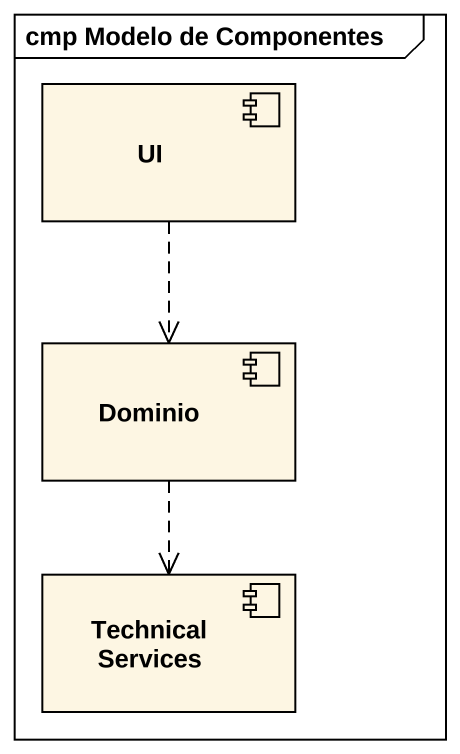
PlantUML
@startuml
mainframe cmp Modelo de Componentes
component UI
component Dominio
component "Technical Services" as Technical_Services
UI ..> Dominio
Dominio ..> Technical_Services
@enduml
